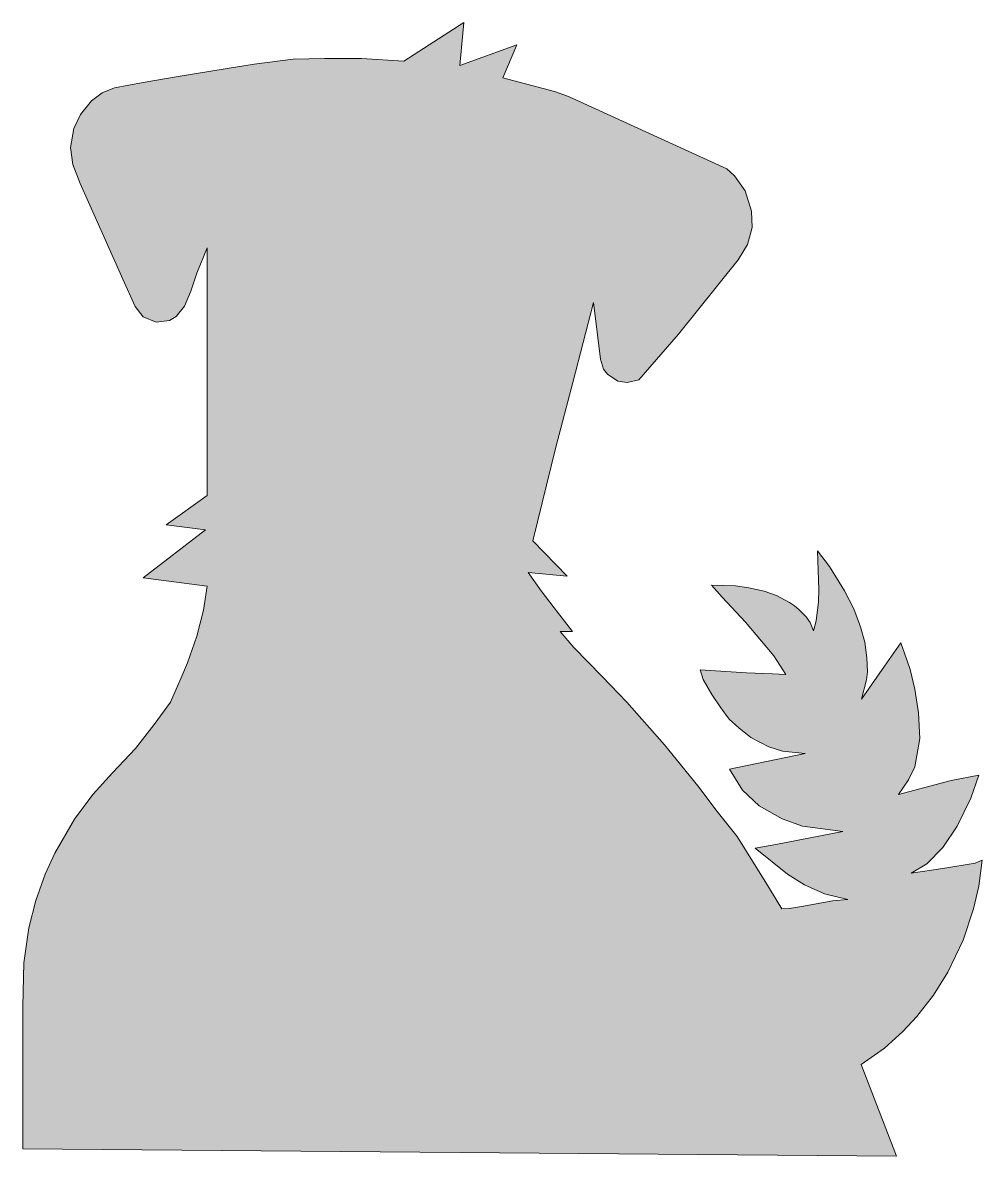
# Model space of a CAD drawing. Header units: inches. Extents: x 0.52 to 4.49, y -4.85 to -0.16.
import ezdxf

# ---------------------------------------------------------------- set-up
doc = ezdxf.new("R2010")
doc.units = ezdxf.units.IN
doc.header["$MEASUREMENT"] = 0
doc.layers.add('Layer 1', color=7, linetype='Continuous')

msp = doc.modelspace()

# ---------------------------------------------------------------- hatches: boundary and pattern name
at = {"layer": 'Layer 1'}
h = msp.add_hatch(color=1, dxfattribs=at)
h.dxf.hatch_style = 2
h.paths.add_polyline_path([(1.4754, -0.3292), (1.3633, -0.3477), (1.1529, -0.3826), (1.0168, -0.4052), (0.8976, -0.4281), (0.8468, -0.4488), (0.803, -0.4818), (0.7574, -0.5373), (0.7297, -0.5955), (0.7161, -0.674), (0.7249, -0.7452), (0.7557, -0.8228), (0.8597, -1.0549), (0.9328, -1.2182), (0.9838, -1.3323), (1.0168, -1.3746), (1.0694, -1.3973), (1.1253, -1.3895), (1.1529, -1.3735), (1.1875, -1.331), (1.213, -1.2685), (1.2384, -1.1944), (1.281, -1.0891), (1.281, -2.1132), (1.1118, -2.2346), (1.274, -2.2556), (1.0168, -2.454), (1.281, -2.4881), (1.2657, -2.5874), (1.2385, -2.6954), (1.2002, -2.8051), (1.1721, -2.8698), (1.1296, -2.9679), (1.0615, -3.0609), (0.9849, -3.1593), (0.8889, -3.2603), (0.8075, -3.35), (0.732, -3.4517), (0.6505, -3.5926), (0.6113, -3.6787), (0.5725, -3.788), (0.5439, -3.9009), (0.5226, -4.0466), (0.5179, -4.2269), (0.5179, -4.5046), (0.5179, -4.815), (4.1313, -4.8461), (3.9863, -4.4667), (4.0817, -4.3985), (4.1587, -4.33), (4.2167, -4.2681), (4.285, -4.1801), (4.3445, -4.0844), (4.4072, -3.9518), (4.4508, -3.8222), (4.4725, -3.7288), (4.4869, -3.622), (4.4578, -3.6332), (4.324, -3.6553), (4.1922, -3.6752), (4.2569, -3.6366), (4.3232, -3.5685), (4.3824, -3.4811), (4.4391, -3.3645), (4.4729, -3.2706), (4.3578, -3.2918), (4.1404, -3.35), (4.1813, -3.2898), (4.2077, -3.236), (4.2283, -3.1182), (4.2235, -3.0122), (4.2071, -2.9148), (4.1887, -2.8328), (4.1746, -2.7934), (4.1496, -2.7224), (4.0817, -2.8198), (3.9874, -2.9552), (4.0075, -2.8761), (4.0116, -2.8432), (4.0095, -2.7847), (4.0005, -2.7196), (3.983, -2.6569), (3.9552, -2.5816), (3.9175, -2.508), (3.8544, -2.4071), (3.8052, -2.3429), (3.811, -2.5022), (3.8095, -2.5534), (3.7999, -2.6311), (3.7891, -2.6727), (3.7743, -2.6393), (3.7577, -2.6156), (3.7274, -2.5845), (3.7101, -2.5697), (3.6898, -2.5564), (3.6356, -2.5275), (3.5847, -2.5096), (3.5214, -2.4949), (3.4662, -2.4873), (3.3668, -2.484), (3.4106, -2.5344), (3.5073, -2.6368), (3.5954, -2.7424), (3.6241, -2.7769), (3.6736, -2.8542), (3.6194, -2.8503), (3.5116, -2.8472), (3.3204, -2.8349), (3.3325, -2.8741), (3.3686, -2.9362), (3.4052, -2.9921), (3.4392, -3.0382), (3.4796, -3.0749), (3.5293, -3.1138), (3.6042, -3.1522), (3.6611, -3.1705), (3.7546, -3.1806), (3.4414, -3.2458), (3.4955, -3.3315), (3.5641, -3.3972), (3.6589, -3.4506), (3.7429, -3.481), (3.9097, -3.5035), (3.6329, -3.557), (3.5479, -3.5723), (3.6807, -3.6799), (3.7516, -3.7235), (3.8341, -3.7609), (3.9306, -3.7847), (3.8693, -3.7901), (3.7384, -3.8133), (3.6901, -3.821), (3.6581, -3.8223), (3.5954, -3.7207), (3.4734, -3.5231), (3.3901, -3.42), (3.3105, -3.3146), (3.1728, -3.1447), (3.0163, -2.9679), (2.9149, -2.8617), (2.7971, -2.7427), (2.7407, -2.6764), (2.7916, -2.6765), (2.7157, -2.5782), (2.6618, -2.5083), (2.6081, -2.4324), (2.7701, -2.4477), (2.6278, -2.3007), (2.7234, -1.9141), (2.7929, -1.6467), (2.8789, -1.3158), (2.9073, -1.5499), (2.9203, -1.5904), (2.9363, -1.6122), (2.9799, -1.6403), (3.0186, -1.6466), (3.0666, -1.6347), (3.2307, -1.4457), (3.4773, -1.1392), (3.5151, -1.0759), (3.5355, -1.0046), (3.5328, -0.9374), (3.5063, -0.8534), (3.4614, -0.7909), (3.43, -0.7632), (2.7754, -0.4631), (2.7176, -0.4427), (2.5038, -0.3866), (2.5614, -0.2492), (2.3258, -0.3357), (2.3428, -0.1582), (2.0947, -0.3176), (1.919, -0.3062), (1.7662, -0.3062), (1.6363, -0.3091)])

# ---------------------------------------------------------------- linework, layer by layer
at = {"layer": 'Layer 1', "lineweight": 0}
msp.add_lwpolyline([(1.4754, -0.3292), (1.3633, -0.3477), (1.1529, -0.3826), (1.0168, -0.4052), (0.8976, -0.4281), (0.8468, -0.4488), (0.803, -0.4818), (0.7574, -0.5373), (0.7297, -0.5955), (0.7161, -0.674), (0.7249, -0.7452), (0.7557, -0.8228), (0.8597, -1.0549), (0.9328, -1.2182), (0.9838, -1.3323), (1.0168, -1.3746), (1.0694, -1.3973), (1.1253, -1.3895), (1.1529, -1.3735), (1.1875, -1.331), (1.213, -1.2685), (1.2384, -1.1944), (1.281, -1.0891), (1.281, -2.1132), (1.1118, -2.2346), (1.274, -2.2556), (1.0168, -2.454), (1.281, -2.4881), (1.2657, -2.5874), (1.2385, -2.6954), (1.2002, -2.8051), (1.1721, -2.8698), (1.1296, -2.9679), (1.0615, -3.0609), (0.9849, -3.1593), (0.8889, -3.2603), (0.8075, -3.35), (0.732, -3.4517), (0.6505, -3.5926), (0.6113, -3.6787), (0.5725, -3.788), (0.5439, -3.9009), (0.5226, -4.0466), (0.5179, -4.2269), (0.5179, -4.5046), (0.5179, -4.815), (4.1313, -4.8461), (3.9863, -4.4667), (4.0817, -4.3985), (4.1587, -4.33), (4.2167, -4.2681), (4.285, -4.1801), (4.3445, -4.0844), (4.4072, -3.9518), (4.4508, -3.8222), (4.4725, -3.7288), (4.4869, -3.622), (4.4578, -3.6332), (4.324, -3.6553), (4.1922, -3.6752), (4.2569, -3.6366), (4.3232, -3.5685), (4.3824, -3.4811), (4.4391, -3.3645), (4.4729, -3.2706), (4.3578, -3.2918), (4.1404, -3.35), (4.1813, -3.2898), (4.2077, -3.236), (4.2283, -3.1182), (4.2235, -3.0122), (4.2071, -2.9148), (4.1887, -2.8328), (4.1746, -2.7934), (4.1496, -2.7224), (4.0817, -2.8198), (3.9874, -2.9552), (4.0075, -2.8761), (4.0116, -2.8432), (4.0095, -2.7847), (4.0005, -2.7196), (3.983, -2.6569), (3.9552, -2.5816), (3.9175, -2.508), (3.8544, -2.4071), (3.8052, -2.3429), (3.811, -2.5022), (3.8095, -2.5534), (3.7999, -2.6311), (3.7891, -2.6727), (3.7743, -2.6393), (3.7577, -2.6156), (3.7274, -2.5845), (3.7101, -2.5697), (3.6898, -2.5564), (3.6356, -2.5275), (3.5847, -2.5096), (3.5214, -2.4949), (3.4662, -2.4873), (3.3668, -2.484), (3.4106, -2.5344), (3.5073, -2.6368), (3.5954, -2.7424), (3.6241, -2.7769), (3.6736, -2.8542), (3.6194, -2.8503), (3.5116, -2.8472), (3.3204, -2.8349), (3.3325, -2.8741), (3.3686, -2.9362), (3.4052, -2.9921), (3.4392, -3.0382), (3.4796, -3.0749), (3.5293, -3.1138), (3.6042, -3.1522), (3.6611, -3.1705), (3.7546, -3.1806), (3.4414, -3.2458), (3.4955, -3.3315), (3.5641, -3.3972), (3.6589, -3.4506), (3.7429, -3.481), (3.9097, -3.5035), (3.6329, -3.557), (3.5479, -3.5723), (3.6807, -3.6799), (3.7516, -3.7235), (3.8341, -3.7609), (3.9306, -3.7847), (3.8693, -3.7901), (3.7384, -3.8133), (3.6901, -3.821), (3.6581, -3.8223), (3.6581, -3.8223), (3.5954, -3.7207), (3.4734, -3.5231), (3.3901, -3.42), (3.3105, -3.3146), (3.1728, -3.1447), (3.0163, -2.9679), (2.9149, -2.8617), (2.7971, -2.7427), (2.7407, -2.6764), (2.7916, -2.6765), (2.7157, -2.5782), (2.6618, -2.5083), (2.6081, -2.4324), (2.7701, -2.4477), (2.6278, -2.3007), (2.7234, -1.9141), (2.7929, -1.6467), (2.8789, -1.3158), (2.9073, -1.5499), (2.9203, -1.5904), (2.9363, -1.6122), (2.9799, -1.6403), (3.0186, -1.6466), (3.0666, -1.6347), (3.2307, -1.4457), (3.4773, -1.1392), (3.5151, -1.0759), (3.5355, -1.0046), (3.5328, -0.9374), (3.5063, -0.8534), (3.4614, -0.7909), (3.43, -0.7632), (2.7754, -0.4631), (2.7176, -0.4427), (2.5038, -0.3866), (2.5614, -0.2492), (2.3258, -0.3357), (2.3428, -0.1582), (2.0947, -0.3176), (1.919, -0.3062), (1.7662, -0.3062), (1.6363, -0.3091), (1.4754, -0.3292)], dxfattribs=at)

doc.saveas('drawing.dxf')
